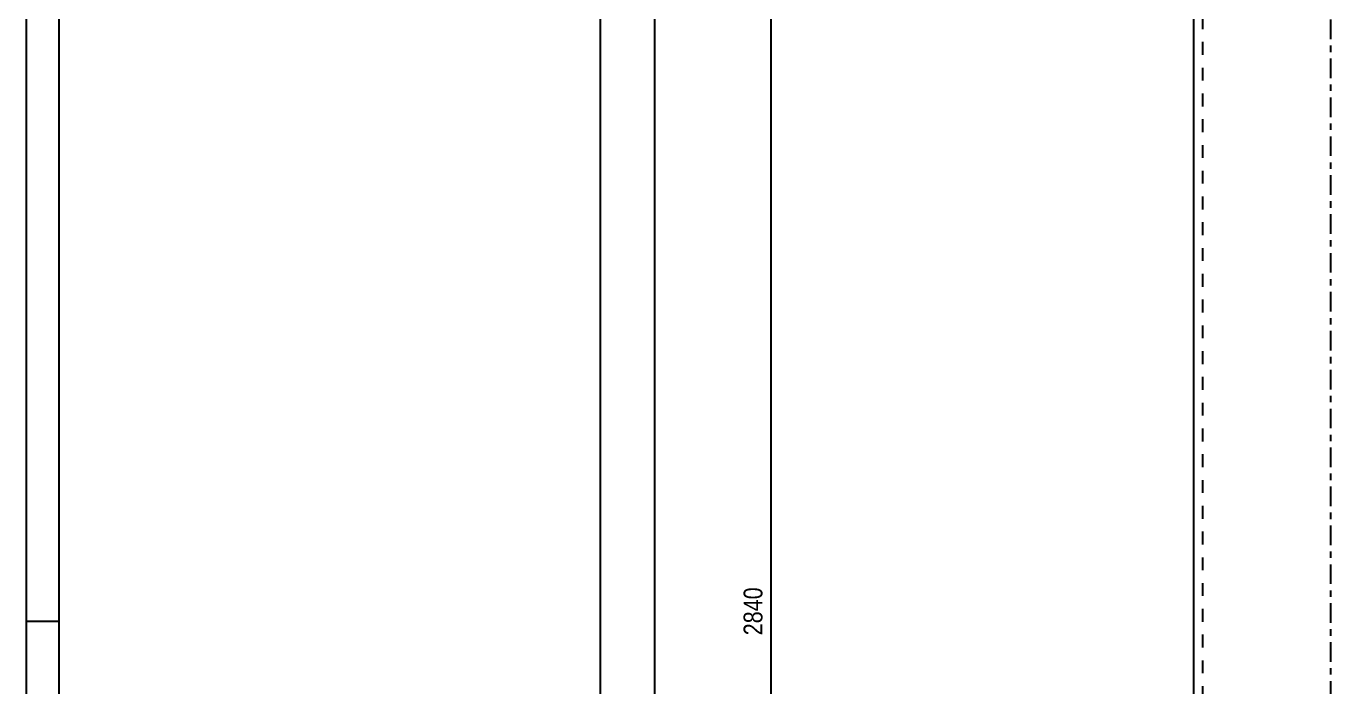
# Model space of a CAD drawing. Header units: millimetres. Extents: x 0 to 1189, y 0 to 841.
# Drawn here: x 0 to 198.3, y 586.1 to 686.6 of the extents above; entities that cross this region are included whole.
import ezdxf

# ---------------------------------------------------------------- set-up
doc = ezdxf.new("R2010")
doc.units = ezdxf.units.MM
doc.linetypes.add('DXK_LINE_DOT2', pattern=[3.9198, 1.9599, -1.9599])
doc.linetypes.add('DXK_LINE_DOT3', pattern=[5.9187, 2.979, -0.9799, 0.9799, -0.9799])
doc.styles.add('Arial Narrow', font='ARIALN.TTF', dxfattribs={"height": 0.2})

# ---------------------------------------------------------------- blocks, each defined once
blk = doc.blocks.new('Unknown-284935191-1134')
at = {"color": 5, "linetype": 'Continuous'}
for p, q in [((0, 841), (0, 0)), ((5, 836), (5, 5)), ((5, 596), (0, 596))]:
    blk.add_line(p, q, dxfattribs=at)
blk = doc.blocks.new('Part-284935191-1287 - 1225')
at = {"color": 7, "linetype": 'DXK_LINE_DOT3'}
blk.add_line((198.29, 412.33), (198.29, 752.97), dxfattribs=at)
at = {"color": 2, "linetype": 'Continuous'}
blk.add_line((177.46, 412.33), (177.46, 742.97), dxfattribs=at)
at = {"color": 7, "linetype": 'DXK_LINE_DOT2'}
blk.add_line((178.79, 742.97), (178.79, 412.33), dxfattribs=at)
blk = doc.blocks.new('StraightDimension-284935191-1672 - 1225')
at = {"color": 7, "linetype": 'Continuous'}
blk.add_line((87.31, 380.98), (87.31, 777.46), dxfattribs=at)
blk = doc.blocks.new('StraightDimension-284935191-1764 - 1225')
at = {"color": 7, "linetype": 'Continuous'}
for p, q in [((134.79, 715.91), (102.81, 715.91)), ((113.85, 714.41), (112.65, 717.41)), ((113.25, 479.25), (113.25, 715.91)), ((112.65, 480.75), (113.85, 477.75)), ((130.62, 479.25), (102.81, 479.25))]:
    blk.add_line(p, q, dxfattribs=at)
at = {"color": 0, "linetype": 'Continuous'}
blk.add_wipeout([(112.55, 716.51), (112.55, 720.71), (102.21, 720.71), (102.21, 716.51)], dxfattribs=at)
at = {"color": 0}
blk.add_wipeout([(112.5, 601.84), (108.3, 601.84), (108.3, 593.32), (112.5, 593.32)], dxfattribs=at)
at = {"color": 3, "linetype": 'Continuous', "style": 'Arial Narrow'}
blk.add_text('14212', height=2.863, dxfattribs=at).set_placement((102.81, 717.11))
at = {"color": 3, "style": 'Arial Narrow'}
blk.add_text('2840', height=2.863, rotation=90.0002, dxfattribs=at).set_placement((111.9, 593.92))
blk = doc.blocks.new('StraightDimension-284935191-1975 - 1225')
at = {"color": 7, "linetype": 'Continuous'}
blk.add_line((95.53, 383.07), (95.53, 742.97), dxfattribs=at)

msp = doc.modelspace()

# ---------------------------------------------------------------- block references
for name in ['Unknown-284935191-1134', 'Part-284935191-1287 - 1225']:
    msp.add_blockref(name, (0, 0))

# ---------------------------------------------------------------- next in the draw order: block references
msp.add_blockref('StraightDimension-284935191-1672 - 1225', (0, 0))

# ---------------------------------------------------------------- next in the draw order: block references
msp.add_blockref('StraightDimension-284935191-1764 - 1225', (0, 0))

# ---------------------------------------------------------------- next in the draw order: block references
msp.add_blockref('StraightDimension-284935191-1975 - 1225', (0, 0))

doc.saveas('drawing.dxf')
